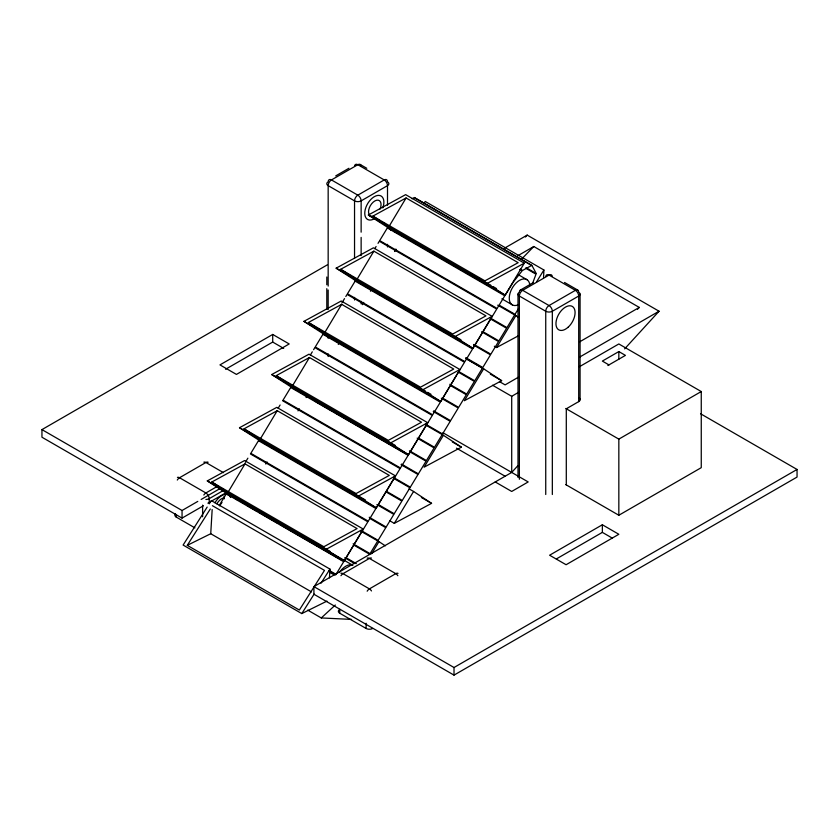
<?xml version="1.0" encoding="UTF-8"?>
<svg xmlns="http://www.w3.org/2000/svg" width="839" height="839" viewBox="0 0 839 839"><rect width="100%" height="100%" fill="white"/><g stroke="black" fill="none" stroke-linecap="round" stroke-linejoin="round"><path stroke-width="1.26" d="M517.999 477.391L517.999 294.122M580.074 399.721L580.074 294.122M543.557 277.782L543.903 269.99L425.226 201.475L423.873 203.667M212.393 505.686L324.483 570.394L299.355 610.058L187.275 545.34L210.736 533.73L212.173 509.514M329.433 577.903L329.958 569.094L211.281 500.579L209.226 503.84L209.194 498.67A4.667 2.695 60 0 0 205.901 492.965L179.525 477.737A4.667 2.695 60 0 0 177.448 477.391M532.807 282.753L535.995 274.196L525.833 268.323M227.946 492.399L245.009 463.873L357.089 528.58L323.854 546.734L211.774 482.026L245.009 463.873M260.153 439.217L277.227 410.691L389.306 475.398L356.072 493.552L243.981 428.844L277.227 410.691M292.371 386.034L309.434 357.508L421.524 422.216L388.279 440.37L276.199 375.662L309.434 357.508M324.588 332.863L341.651 304.337L453.731 369.045L420.496 387.188L308.416 322.48L341.651 304.337M356.795 279.681L373.869 251.155L485.949 315.863L452.714 334.016L340.634 269.309L373.869 251.155M389.013 226.499L406.086 197.973L518.166 262.68L484.921 280.834L372.841 216.126L406.086 197.973M363.245 529.052L344.095 561.05L225.418 492.535L207.285 480.904L244.569 460.538L363.245 529.052L325.962 549.419L207.285 480.904M395.452 475.881L376.312 507.868L257.636 439.353L239.503 427.722L276.776 407.355L395.452 475.881L358.169 496.237L239.503 427.722M427.67 422.699L408.52 454.696L289.854 386.181L271.71 374.54L308.993 354.184L427.67 422.699L390.387 443.055L271.71 374.54M459.887 369.517L440.737 401.514L322.061 332.999L303.928 321.358L341.211 301.002L459.887 369.517L422.604 389.873L303.928 321.358M492.094 316.334L472.955 348.332L354.278 279.817L336.145 268.176L373.428 247.82L492.094 316.334L454.811 336.701L336.145 268.176M524.312 263.152L505.172 295.15L386.496 226.635L368.352 215.004L405.636 194.638L524.312 263.152L487.029 283.519L368.352 215.004M219.252 505.445L226.278 493.835L343.707 561.69L336.04 574.348L329.266 570.436M245.324 462.394L247.883 458.178M278.181 408.163L280.1 404.996M310.399 354.981L312.307 351.814M313.587 349.706L314.866 347.598L432.305 415.441L424.628 428.1M341.966 302.858L344.525 298.632M345.804 296.524L347.084 294.416L464.512 362.259L456.846 374.918M374.823 248.617L376.103 246.509M378.022 243.341L379.301 241.233L496.73 309.077L489.064 321.746M265.795 464.051L267.075 461.932M298.002 410.869L299.282 408.761M306.099 397.56L307.336 395.463M338.274 344.389L339.554 342.281M362.333 304.683L363.717 302.397M370.492 291.206L371.771 289.098M394.655 251.322L395.924 249.214M394.55 251.501L395.872 249.309M351.761 548.391L344.095 561.05L325.962 549.419M352.149 547.762L359.816 535.093M360.204 534.464L367.87 521.806L250.442 453.951M383.979 495.209L376.312 507.868L358.169 496.237M384.367 494.58L392.033 481.911M392.421 481.282L400.088 468.623L282.659 400.769M416.196 442.027L408.52 454.696L390.387 443.055M416.574 441.398L424.251 428.739M448.404 388.856L440.737 401.514L422.604 389.873M448.792 388.216L456.458 375.557M480.621 335.673L472.955 348.332L454.811 336.701M481.009 335.034L488.676 322.375M377.728 540.966L370.062 553.625L353.125 543.84M442.153 434.602L434.487 447.271L418.682 438.136M514.643 314.95L506.966 327.609L490.028 317.824M518.219 309.046L515.02 314.321L499.215 305.186M371.656 553.74L378.966 541.637L360.791 531.181M443.401 435.273L424.115 467.176L461.387 447.166L443.401 435.273L425.321 424.838M483.663 368.803L464.376 400.706L501.649 380.696L483.663 368.803L465.582 358.358M494.328 346.213L496.594 347.524L515.88 315.621L497.705 305.165M389.768 520.767L394.288 523.368L413.575 491.465L409.054 488.864M536.467 282.019L543.903 269.99M512.975 282.596L505.172 295.15L487.029 283.519M207.16 507.092L183.112 545.067L301.788 613.582L326.948 601.123M187.275 545.34L210.306 508.99M301.788 613.582L314.153 594.054M321.022 583.199L329.958 569.094M513.374 281.977L522.11 270.861L519.844 269.55M525.434 237.028L527.196 235.098L659.055 311.227L624.646 348.867M700.565 413.753L797.05 469.462L797.05 477.066L454.014 675.122L313.912 594.232L313.912 586.618L511.706 472.43L517.883 465.666M522.005 258.664L533.793 246.509L639.276 307.42L637.462 309.287M307.724 610.11L321.285 617.944L335.327 605.013M335.726 175.896L348.909 168.282M203.405 505.781L182.053 518.103L41.95 437.213L41.95 429.61L327.252 264.893M272.706 334.446L219.965 364.892L236.441 374.414L289.193 343.959L272.706 334.446L272.706 342.06L225.576 369.265M504.522 248.187L527.196 235.098M518.009 255.622L533.793 246.509M520.337 290.084L533.52 282.481M216.892 486.62L205.901 492.965A4.667 2.695 -60 0 0 203.825 495.01M41.95 429.61L182.053 510.49L197.784 501.407M201.161 499.457L220.258 488.434M223.478 490.427L209.194 498.67A4.667 2.695 0 0 1 205.901 499.457M207.904 503.18L227.002 492.147M518.638 377.068L505.109 384.881L499.436 381.609M579.518 341.913L639.276 307.42M492.545 385.237L511.706 396.302L518.502 392.369M579.718 357.036L659.055 311.227M579.33 366.769L618.836 343.959L701.257 391.54L701.257 467.669L618.836 515.251L565.78 484.617M607.856 365.531L625.433 355.379L618.836 351.572L602.36 361.085L608.946 364.892M579.246 398.2A4.667 2.695 0 0 1 578.7 401.619L566.294 408.782L566.294 484.911M565.78 408.488L618.836 439.122L701.257 391.54M602.36 524.763L549.608 555.219L566.094 564.731L618.836 534.286L602.36 524.763L602.36 532.377L556.341 558.942M313.912 586.618L454.014 667.508L797.05 469.462M412.064 198.77L414.351 197.501L531.79 265.344L522.613 270.431L520.358 269.13M496.594 347.524L518.051 335.999M394.288 523.368L431.561 503.358L413.575 491.465M321.285 617.944L351.551 619.402M360.172 164.475L366.758 168.282M564.553 282.481L577.735 290.084M414.623 197.857L532.052 265.701L536.247 273.524L526.084 267.651M518.093 274.552L527.123 279.765M434.298 252.644L436.563 253.955M469.4 272.906L490.909 285.323M493.164 286.634L496.562 288.595M501.858 298.82L512.545 304.987M490.773 319.114L506.588 328.248L498.911 340.907L483.107 331.772M481.596 331.751L498.534 341.546L490.867 354.205L473.93 344.42M473.542 345.049L490.479 354.834L482.813 367.503L465.876 357.718M403.213 306.476L405.478 307.787M413.407 312.36L415.672 313.671M434.917 324.777L460.957 339.816M466.62 358.998L482.425 368.132L474.759 380.791L458.943 371.656M490.354 374.163L501.649 380.696M458.566 372.296L474.371 381.43L466.704 394.089L449.767 384.304M450.512 385.583L466.316 394.718L458.65 407.387L442.835 398.252M441.324 398.231L458.262 408.016L450.595 420.675L433.658 410.89M368.741 358.347L371.006 359.658M378.924 364.231L381.189 365.542M404.964 379.27L425.342 391.026M427.607 392.337L431.005 394.299M433.27 411.529L450.207 421.314L442.541 433.973L425.604 424.188M442.95 432.735L528.182 481.943L511.706 491.455L495.22 481.943M452.336 441.943L461.387 447.166M272.706 342.06L283.697 348.405M456.479 448.162L504.942 476.133M602.36 532.377L612.25 538.093M417.161 438.115L434.099 447.9L426.432 460.559L409.495 450.774M410.24 452.064L426.055 461.198L418.378 473.857L401.441 464.072M372.747 432.442L395.389 445.519M314.751 400.99L332.863 411.446M335.128 412.757L407.586 454.591M401.063 464.701L418 474.496L410.323 487.155L393.386 477.37M394.131 478.649L409.946 487.784L402.269 500.453L386.464 491.318M421.388 497.485L431.561 503.358M386.076 491.948L401.891 501.082L394.215 513.741L378.41 504.606M376.9 504.596L393.837 514.38L386.171 527.039L369.233 517.254M307.703 466.673L309.969 467.973M313.367 469.934L315.632 471.245M323.55 475.818L325.815 477.129M340.54 485.624L365.447 500.002M369.978 518.544L385.783 527.668L378.116 540.337L361.179 530.552M353.869 545.13L369.674 554.264M223.478 472.661L205.901 462.509A4.667 2.695 60 0 0 203.825 462.163M346.192 557.788L356.355 563.661M344.682 557.767L354.845 563.64M308.322 538.806L329.832 551.223M234.312 496.929L352.883 565.329M246.928 505.393L257.112 511.276M259.377 512.577L277.489 523.043M279.754 524.344L342.029 560.295M328.888 571.065L335.663 574.977M329.675 572.282L334.184 574.893M210.736 533.73L311.489 591.904M175.456 513.867A4.667 2.695 0 0 0 176.232 517.076L194.91 527.857M339.082 609.901A4.667 2.695 0 0 0 339.743 613.236L366.108 628.463A4.667 2.695 0 0 0 372.705 628.463M372.841 216.126L380.392 220.961M382.542 222.345L384.702 223.73M340.634 269.309L350.335 275.528M352.485 276.912L354.645 278.296M308.416 322.48L319.198 329.402M276.199 375.662L284.82 381.2M286.98 382.584L289.14 383.958M243.981 428.844L253.693 435.063M211.774 482.026L219.315 486.861M221.475 488.246L223.625 489.63M515.88 315.621L517.999 317.016M378.966 541.637L385.321 545.832M393.848 229.718L394.634 232.183M618.836 351.572L618.836 359.186M618.836 439.122L618.836 515.251M578.7 401.619L578.7 296.031A4.667 2.695 0 0 0 578.7 292.224A4.667 2.695 -60 0 0 575.407 290.325L549.031 275.098A4.667 2.695 60 0 0 545.78 276.451M552.335 494.496L552.335 311.259A4.667 2.695 60 0 0 549.031 305.543L522.666 290.325A4.667 2.695 60 0 0 519.362 292.224A4.667 2.695 0 0 0 519.362 296.031L519.362 479.268M545.738 494.496L545.738 311.259A4.667 2.695 -60 0 1 549.031 305.543L575.407 290.325A4.667 2.695 60 0 1 578.7 296.031L552.335 311.259A4.667 2.695 0 0 1 545.738 311.259L519.362 296.031A4.667 2.695 -60 0 1 522.666 290.325L549.031 275.098A4.667 2.695 -60 0 1 552.209 276.021M511.706 396.302L511.706 472.43M454.014 667.508L454.014 675.122M387.503 205.209L387.503 185.639A4.667 2.695 0 0 0 387.503 181.832A4.667 2.695 -60 0 0 384.21 179.934L357.834 164.706A4.667 2.695 60 0 0 354.624 165.807M387.503 244.338L387.503 246.949M366.108 623.251L366.108 628.463M361.137 232.172L361.137 200.867A4.667 2.695 60 0 0 357.834 195.162L331.468 179.934A4.667 2.695 60 0 0 328.164 181.832A4.667 2.695 0 0 0 328.164 185.639L328.164 286.078M361.137 237.395L361.137 255.654M361.137 301.306L361.137 303.907M354.54 258.255L354.54 200.867A4.667 2.695 -60 0 1 357.834 195.162L384.21 179.934A4.667 2.695 60 0 1 387.503 185.639L361.137 200.867A4.667 2.695 0 0 1 354.54 200.867L328.164 185.639A4.667 2.695 -60 0 1 331.468 179.934L357.834 164.706A4.667 2.695 -60 0 1 361.011 165.64M354.54 297.394L354.54 299.995M339.743 609.324L339.743 613.236M328.164 289.99L328.164 309.549M328.164 335.642L328.164 338.253M328.164 353.901L328.164 356.512M326.801 276.996L326.801 284.767M326.801 288.658L326.801 309.381M202.608 505.141L202.608 516.782M182.053 510.49L182.053 518.103M176.232 514.485L176.232 517.076M374.32 218.759A13.518 7.803 -60 0 1 364.881 211.418A13.518 7.803 -60 0 1 377.309 195.508A13.518 7.803 -60 0 1 382.815 207.883M371.918 216.294A8.862 5.118 -60 0 1 369.328 207.82A8.862 5.118 -60 0 1 378.043 200.154A8.862 5.118 -60 0 1 380.036 209.142M339.376 572.523A14.578 8.432 -60 0 1 352.328 565.087M230.536 496.51A14.578 8.432 -60 0 1 236.808 499.645M219.734 505.907A14.578 8.432 -60 0 1 222.02 502.467M517.747 305.008A14.578 8.432 -60 0 1 509.294 297.142A14.578 8.432 -60 0 1 519.456 280.383A14.578 8.432 -60 0 1 529.829 285.061M402.112 235.035A14.578 8.432 -60 0 1 401.378 235.518M390.701 230.169A14.578 8.432 -60 0 1 390.859 227.537M177.291 480.044A4.667 2.695 -60 0 1 179.525 477.737L205.901 462.509A4.667 2.695 -60 0 1 208.145 462.237M214.962 502.76A13.518 7.803 -60 0 1 230.61 497.475M223.583 496.971A9.795 5.653 -60 0 1 224.244 498.806M216.829 503.84A9.795 5.653 -60 0 1 224.275 497.758M397.854 575.711A4.667 2.695 60 0 0 395.777 573.656L369.412 558.428A4.667 2.695 60 0 0 367.167 558.155M398.022 573.383A4.667 2.695 -60 0 0 395.777 573.656L369.412 588.884A4.667 2.695 -60 0 0 367.167 591.191M371.488 590.939A4.667 2.695 60 0 0 369.412 588.884L343.036 573.656A4.667 2.695 60 0 0 340.959 573.31M340.959 575.711A4.667 2.695 -60 0 1 343.036 573.656L369.412 558.428A4.667 2.695 -60 0 1 371.488 558.082M258.496 440.664L250.819 453.322L368.258 521.166L375.924 508.507L258.496 440.664M290.703 387.482L283.037 400.14L400.476 467.984L408.142 455.325L290.703 387.482M322.921 334.3L315.254 346.958L432.683 414.812L440.36 402.143L322.921 334.3M355.138 281.117L347.461 293.776L464.9 361.63L472.567 348.961L355.138 281.117M387.356 227.935L379.679 240.604L497.118 308.448L504.784 295.789L387.356 227.935M567.993 327.346A13.518 7.803 -60 0 0 572.282 306.403A13.518 7.803 -60 0 0 556.288 320.582A13.518 7.803 -60 0 0 567.993 327.346"/></g></svg>
